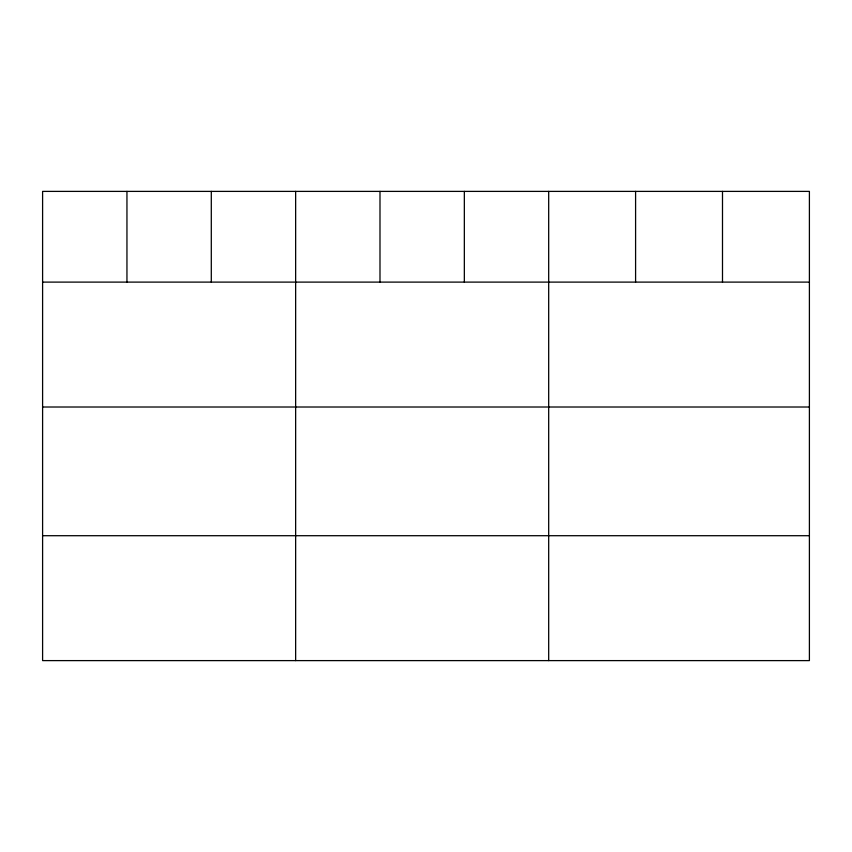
<?xml version="1.0" encoding="UTF-8"?>
<svg xmlns="http://www.w3.org/2000/svg" width="852" height="852" viewBox="0 0 852 852"><rect width="100%" height="100%" fill="white"/><g stroke="black" fill="none" stroke-linecap="round" stroke-linejoin="round"><path stroke-width="1.28" d="M809.4 282.108L809.4 660.609L42.6 660.609L42.6 191.391L809.4 191.391L809.4 282.108L42.6 282.108M42.6 407.011L809.4 407.011M42.6 535.706L809.4 535.706M722.496 191.391L722.496 282.108M635.592 191.391L635.592 282.108M548.688 191.391L548.688 660.609M464.34 191.391L464.34 282.108M379.992 191.391L379.992 282.108M295.644 191.391L295.644 660.609M211.296 191.391L211.296 282.108M126.948 191.391L126.948 282.108"/></g></svg>
